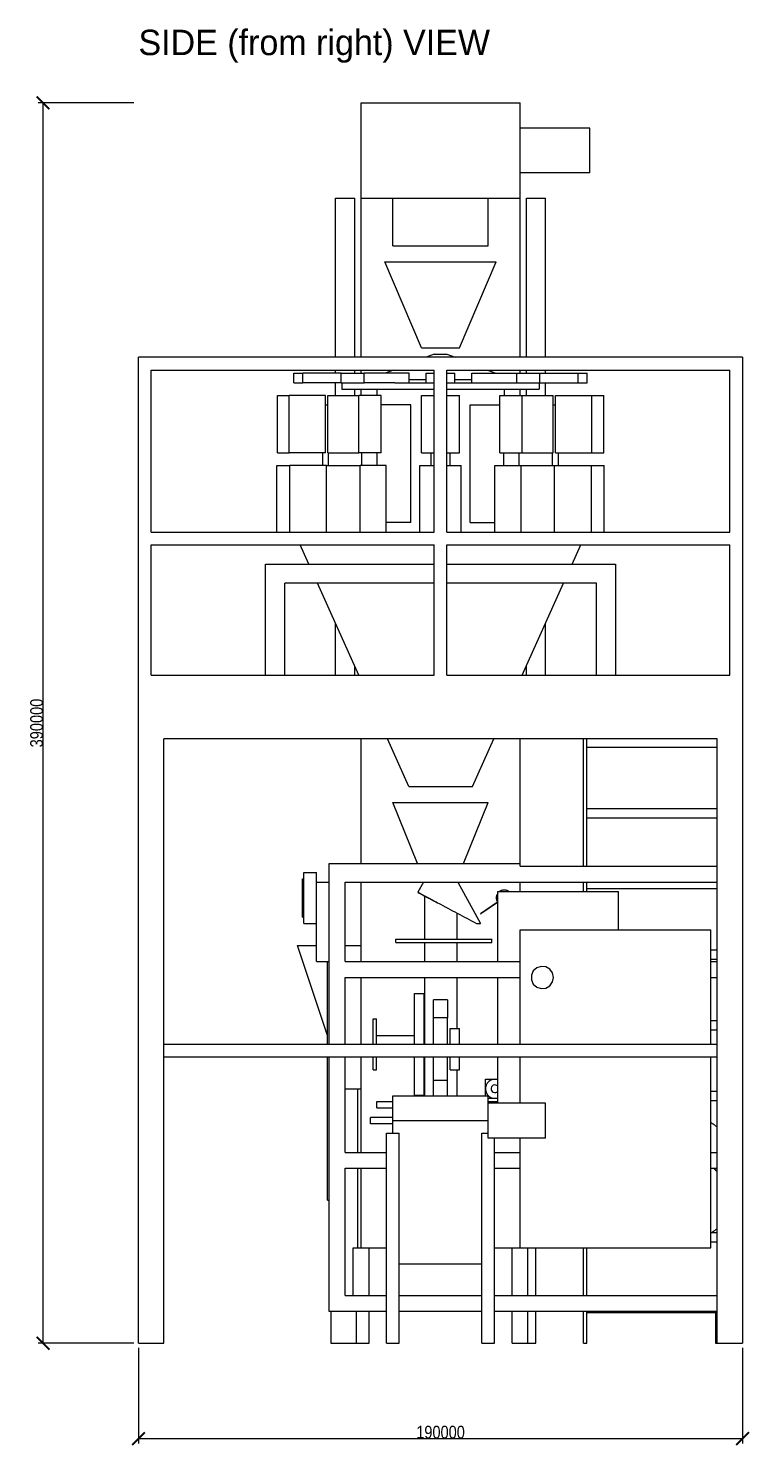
# Model space of a CAD drawing. Header units: millimetres. Extents: x -3246 to 7472, y -322 to 6381.
# Drawn here: x 5204 to 7472, y -322 to 4134 of the extents above; entities that cross this region are included whole.
import ezdxf

# ---------------------------------------------------------------- set-up
doc = ezdxf.new("R2010")
doc.units = ezdxf.units.MM
for name, color, linetype in [('DIM', 5, 'Continuous'), ('OUTLINE', 7, 'Continuous'), ('TEXT', 2, 'Continuous')]:
    doc.layers.add(name, color=color, linetype=linetype)
doc.styles.add('OpenSansCondensed-Light', font='OpenSansCondensed-Light.ttf')
doc.dimstyles.new('EZDXF', dxfattribs={"dimtxt": 0.25, "dimasz": 0.175, "dimexe": 0.375, "dimexo": 0.125, "dimgap": 0.1, "dimtad": 1, "dimlfac": 100, "dimzin": 12, "dimdsep": 46, "dimtxsty": 'OpenSansCondensed-Light', "dimblk": 'ARCHTICK', "dimcen": 2.5, "dimazin": 3, "dimtfac": 0.5, "dimtmove": 2, "dimatfit": 3})

# ---------------------------------------------------------------- blocks, each defined once
blk = doc.blocks.new('_ARCHTICK')
at = {"color": 0, "linetype": 'BYBLOCK', "const_width": 0.15}
blk.add_lwpolyline([(-0.5, -0.5), (0.5, 0.5)], dxfattribs=at)

msp = doc.modelspace()

# ---------------------------------------------------------------- linework, layer by layer
at = {"layer": 'OUTLINE'}
for points in [[(6250, 3600), (6250, 3900)], [(6250, 3900), (6750, 3900)], [(6750, 3600), (6750, 3900)], [(6970, 3820), (6750, 3820)], [(6970, 3750), (6970, 3754.667), (6970, 3759.333), (6970, 3764), (6970, 3768.667), (6970, 3773.333), (6970, 3778), (6970, 3782.667), (6970, 3787.333), (6970, 3792), (6970, 3796.667), (6970, 3801.333), (6970, 3806), (6970, 3810.667), (6970, 3815.333), (6970, 3820)], [(6970, 3680), (6970, 3684.667), (6970, 3689.333), (6970, 3694), (6970, 3698.667), (6970, 3703.333), (6970, 3708), (6970, 3712.667), (6970, 3717.333), (6970, 3722), (6970, 3726.667), (6970, 3731.333), (6970, 3736), (6970, 3740.667), (6970, 3745.333), (6970, 3750)], [(6970, 3680), (6750, 3680)], [(6170, 3100), (6170, 3600)], [(6170, 3600), (6230, 3600)], [(6230, 3100), (6230, 3600)], [(6250, 3100), (6250, 3600)], [(6250, 3600), (6350, 3600)], [(6350, 3450), (6350, 3600)], [(6350, 3600), (6650, 3600)], [(6650, 3600), (6750, 3600)], [(6650, 3450), (6650, 3600)], [(6750, 3100), (6750, 3600)], [(6770, 3100), (6770, 3600)], [(6770, 3600), (6830, 3600)], [(6830, 3100), (6830, 3600)], [(6350, 3450), (6650, 3450)], [(6325, 3400), (6336.667, 3400), (6348.333, 3400), (6360, 3400), (6371.667, 3400), (6383.333, 3400), (6395, 3400), (6406.667, 3400), (6418.333, 3400), (6430, 3400), (6441.667, 3400), (6453.333, 3400), (6465, 3400), (6476.667, 3400), (6488.333, 3400), (6500, 3400)], [(6440, 3130), (6325, 3400)], [(6500, 3400), (6511.667, 3400), (6523.333, 3400), (6535, 3400), (6546.667, 3400), (6558.333, 3400), (6570, 3400), (6581.667, 3400), (6593.333, 3400), (6605, 3400), (6616.667, 3400), (6628.333, 3400), (6640, 3400), (6651.667, 3400), (6663.333, 3400), (6675, 3400)], [(6560, 3130), (6675, 3400)], [(6440, 3130), (6444, 3130), (6448, 3130), (6452, 3130), (6456, 3130), (6460, 3130), (6464, 3130), (6468, 3130), (6472, 3130), (6476, 3130), (6480, 3130), (6484, 3130), (6488, 3130), (6492, 3130), (6496, 3130), (6500, 3130)], [(6500, 3130), (6504, 3130), (6508, 3130), (6512, 3130), (6516, 3130), (6520, 3130), (6524, 3130), (6528, 3130), (6532, 3130), (6536, 3130), (6540, 3130), (6544, 3130), (6548, 3130), (6552, 3130), (6556, 3130), (6560, 3130)], [(5550, 0), (5550, 3100)], [(7450, 3100), (5550, 3100)], [(6480, 3110), (6454.375, 3100)], [(6480, 3110), (6481.333, 3110), (6482.667, 3110), (6484, 3110), (6485.333, 3110), (6486.667, 3110), (6488, 3110), (6489.333, 3110), (6490.667, 3110), (6492, 3110), (6493.333, 3110), (6494.667, 3110), (6496, 3110), (6497.333, 3110), (6498.667, 3110), (6500, 3110)], [(6500, 3110), (6501.333, 3110), (6502.667, 3110), (6504, 3110), (6505.333, 3110), (6506.667, 3110), (6508, 3110), (6509.333, 3110), (6510.667, 3110), (6512, 3110), (6513.333, 3110), (6514.667, 3110), (6516, 3110), (6517.333, 3110), (6518.667, 3110), (6520, 3110)], [(6520, 3110), (6545.625, 3100)], [(7450, 3100), (7450, 0)], [(5590, 2550), (5590, 3060)], [(5590, 3060), (6480, 3060)], [(5590, 3060), (6170, 3060)], [(6039.098, 3020), (6039.098, 3050)], [(6039.098, 3050), (6066.909, 3050)], [(6187.335, 3050), (6066.909, 3050)], [(6066.909, 3020), (6066.909, 3050)], [(6170, 3050), (6170, 3060)], [(6187.335, 3020), (6187.335, 3050)], [(6187.335, 3050), (6260.147, 3050)], [(6230, 3060), (6351.875, 3060)], [(6230, 3050), (6230, 3060)], [(6250, 3050), (6250, 3060)], [(6401.215, 3050), (6260.147, 3050)], [(6260.147, 3020), (6260.147, 3050)], [(6351.875, 3060), (6326.25, 3050)], [(6401.215, 3020), (6401.215, 3050)], [(6455, 3020), (6455, 3050)], [(6455, 3050), (6480, 3050)], [(6480, 2550), (6480, 3060)], [(6520, 2550), (6520, 3060)], [(6520, 3060), (7410, 3060)], [(6520, 3050), (6545, 3050)], [(6545, 3020), (6545, 3050)], [(6598.785, 3050), (6739.853, 3050)], [(6598.785, 3020), (6598.785, 3050)], [(6648.125, 3060), (6770, 3060)], [(6648.125, 3060), (6673.75, 3050)], [(6739.853, 3020), (6739.853, 3050)], [(6739.853, 3050), (6812.665, 3050)], [(6750, 3050), (6750, 3060)], [(6770, 3050), (6770, 3060)], [(6812.665, 3020), (6812.665, 3050)], [(6812.665, 3050), (6933.091, 3050)], [(6830, 3060), (6900, 3060)], [(6830, 3050), (6830, 3060)], [(6933.091, 3020), (6933.091, 3050)], [(6933.091, 3050), (6960.902, 3050)], [(6960.902, 3020), (6960.902, 3050)], [(7410, 2550), (7410, 3060)], [(6039.098, 3020), (6066.909, 3020)], [(6187.335, 3020), (6066.909, 3020)], [(6170, 2980), (6170, 3020)], [(6187.335, 3020), (6260.147, 3020)], [(6190, 3020), (6190, 3000)], [(6190, 3000), (6209.333, 3000), (6228.667, 3000), (6248, 3000), (6267.333, 3000), (6286.667, 3000), (6306, 3000), (6325.333, 3000), (6344.667, 3000), (6364, 3000), (6383.333, 3000), (6402.667, 3000), (6422, 3000), (6441.333, 3000), (6460.667, 3000), (6480, 3000)], [(6230, 2980), (6230, 3000)], [(6250, 2980), (6250, 3000)], [(6356.122, 3020), (6260.147, 3020)], [(6300, 3000), (6300, 2980)], [(6356.122, 3020), (6362.714, 3020), (6369.306, 3020), (6375.898, 3020), (6382.49, 3020), (6389.082, 3020), (6395.673, 3020), (6402.265, 3020), (6408.857, 3020), (6415.449, 3020), (6422.041, 3020), (6428.633, 3020), (6435.224, 3020), (6441.816, 3020), (6448.408, 3020), (6455, 3020)], [(6401.215, 3030), (6404.801, 3030), (6408.386, 3030), (6411.972, 3030), (6415.558, 3030), (6419.143, 3030), (6422.729, 3030), (6426.315, 3030), (6429.9, 3030), (6433.486, 3030), (6437.072, 3030), (6440.657, 3030), (6444.243, 3030), (6447.829, 3030), (6451.414, 3030), (6455, 3030)], [(6455, 3020), (6480, 3020)], [(6520, 3020), (6545, 3020)], [(6520, 3000), (6539.333, 3000), (6558.667, 3000), (6578, 3000), (6597.333, 3000), (6616.667, 3000), (6636, 3000), (6655.333, 3000), (6674.667, 3000), (6694, 3000), (6713.333, 3000), (6732.667, 3000), (6752, 3000), (6771.333, 3000), (6790.667, 3000), (6810, 3000)], [(6545, 3030), (6548.586, 3030), (6552.171, 3030), (6555.757, 3030), (6559.343, 3030), (6562.928, 3030), (6566.514, 3030), (6570.1, 3030), (6573.685, 3030), (6577.271, 3030), (6580.857, 3030), (6584.442, 3030), (6588.028, 3030), (6591.614, 3030), (6595.199, 3030), (6598.785, 3030)], [(6545, 3020), (6551.592, 3020), (6558.184, 3020), (6564.776, 3020), (6571.367, 3020), (6577.959, 3020), (6584.551, 3020), (6591.143, 3020), (6597.735, 3020), (6604.327, 3020), (6610.918, 3020), (6617.51, 3020), (6624.102, 3020), (6630.694, 3020), (6637.286, 3020), (6643.878, 3020)], [(6643.878, 3020), (6739.853, 3020)], [(6700, 3000), (6700, 2980)], [(6739.853, 3020), (6812.665, 3020)], [(6750, 2980), (6750, 3000)], [(6770, 2980), (6770, 3000)], [(6810, 3020), (6810, 3000)], [(6812.665, 3020), (6933.091, 3020)], [(6830, 2980), (6830, 3020)], [(6933.091, 3020), (6960.902, 3020)], [(5986.91, 2800), (5986.91, 2980)], [(5986.91, 2980), (6023.992, 2980)], [(6023.992, 2800), (6023.992, 2980)], [(6138.118, 2980), (6023.992, 2980)], [(6138.118, 2800), (6138.118, 2980)], [(6138.118, 2950), (6145.811, 2950)], [(6145.811, 2800), (6145.811, 2980)], [(6145.811, 2980), (6242.893, 2980)], [(6242.893, 2800), (6242.893, 2980)], [(6313.427, 2980), (6242.893, 2980)], [(6313.427, 2800), (6313.427, 2980)], [(6406.713, 2950), (6313.427, 2950)], [(6406.713, 2580), (6406.713, 2950)], [(6440, 2800), (6440, 2980)], [(6440, 2980), (6480, 2980)], [(6520, 2980), (6560, 2980)], [(6560, 2800), (6560, 2980)], [(6593.287, 2580), (6593.287, 2950)], [(6593.287, 2950), (6686.573, 2950)], [(6686.573, 2800), (6686.573, 2980)], [(6686.573, 2980), (6757.107, 2980)], [(6757.107, 2800), (6757.107, 2980)], [(6757.107, 2980), (6854.189, 2980)], [(6854.189, 2800), (6854.189, 2980)], [(6854.189, 2950), (6861.882, 2950)], [(6861.882, 2800), (6861.882, 2980)], [(6861.882, 2980), (6976.008, 2980)], [(6976.008, 2800), (6976.008, 2980)], [(6976.008, 2980), (7013.09, 2980)], [(7013.09, 2800), (7013.09, 2980)], [(5986.91, 2800), (6023.992, 2800)], [(6138.118, 2800), (6023.992, 2800)], [(6129.328, 2760), (6129.328, 2800)], [(6145.811, 2800), (6242.893, 2800)], [(6147.869, 2760), (6147.869, 2800)], [(6313.427, 2800), (6242.893, 2800)], [(6252.371, 2760), (6252.371, 2800)], [(6300.912, 2760), (6300.912, 2800)], [(6440, 2800), (6480, 2800)], [(6470, 2760), (6470, 2800)], [(6520, 2800), (6560, 2800)], [(6530, 2760), (6530, 2800)], [(6686.573, 2800), (6757.107, 2800)], [(6699.088, 2760), (6699.088, 2800)], [(6747.629, 2760), (6747.629, 2800)], [(6757.107, 2800), (6854.189, 2800)], [(6852.131, 2760), (6852.131, 2800)], [(6861.882, 2800), (6976.008, 2800)], [(6870.672, 2760), (6870.672, 2800)], [(6976.008, 2800), (7013.09, 2800)], [(5985.365, 2760), (6025.537, 2760)], [(5985.365, 2550), (5985.365, 2760)], [(6141.766, 2760), (6025.537, 2760)], [(6025.537, 2550), (6025.537, 2760)], [(6141.766, 2760), (6246.938, 2760)], [(6141.766, 2550), (6141.766, 2760)], [(6329.228, 2760), (6246.938, 2760)], [(6246.938, 2550), (6246.938, 2760)], [(6329.228, 2550), (6329.228, 2760)], [(6435, 2760), (6480, 2760)], [(6435, 2550), (6435, 2760)], [(6520, 2760), (6565, 2760)], [(6565, 2550), (6565, 2760)], [(6670.772, 2760), (6753.062, 2760)], [(6670.772, 2550), (6670.772, 2760)], [(6753.062, 2760), (6858.234, 2760)], [(6753.062, 2550), (6753.062, 2760)], [(6858.234, 2550), (6858.234, 2760)], [(6858.234, 2760), (6974.463, 2760)], [(6974.463, 2760), (7014.635, 2760)], [(6974.463, 2550), (6974.463, 2760)], [(7014.635, 2550), (7014.635, 2760)], [(5590, 2550), (6480, 2550)], [(5590, 2550), (5985.365, 2550)], [(6406.713, 2580), (6329.228, 2580)], [(6435, 2550), (6480, 2550)], [(6520, 2550), (7410, 2550)], [(6520, 2550), (6565, 2550)], [(6593.287, 2580), (6670.772, 2580)], [(5590, 2100), (5590, 2510)], [(5590, 2510), (6480, 2510)], [(5590, 2100), (5590, 2510)], [(5590, 2510), (6058.974, 2510)], [(6085.897, 2450), (6058.974, 2510)], [(6480, 2100), (6480, 2510)], [(6520, 2100), (6520, 2510)], [(6520, 2510), (7410, 2510)], [(6914.103, 2450), (6941.026, 2510)], [(7410, 2100), (7410, 2510)], [(7410, 2100), (7410, 2510)], [(5950, 2450), (6480, 2450)], [(5950, 2100), (5950, 2450)], [(6520, 2450), (7050, 2450)], [(7050, 2450), (7050, 2100)], [(6010, 2100), (6010, 2390)], [(6480, 2390), (6010, 2390)], [(6242.949, 2100), (6112.821, 2390)], [(6990, 2390), (6520, 2390)], [(6757.051, 2100), (6887.179, 2390)], [(6990, 2100), (6990, 2390)], [(6170, 2100), (6170, 2262.571)], [(6830, 2100), (6830, 2262.571)], [(5590, 2100), (6480, 2100)], [(6230, 2100), (6230, 2128.857)], [(6520, 2100), (7410, 2100)], [(6770, 2100), (6770, 2128.857)], [(5630, 0), (5630, 1900)], [(7370, 1900), (5630, 1900)], [(6250, 1508), (6250, 1900)], [(6400, 1750), (6332.692, 1900)], [(6600, 1750), (6667.308, 1900)], [(6750, 1508), (6750, 1900)], [(6950, 1500), (6950, 1900)], [(6960, 1873.889), (6960, 1900)], [(6960, 1681.667), (6960, 1873.889)], [(6960, 1873.889), (7370, 1873.889)], [(7370, 0), (7370, 1900)], [(6400, 1750), (6406.667, 1750), (6413.333, 1750), (6420, 1750), (6426.667, 1750), (6433.333, 1750), (6440, 1750), (6446.667, 1750), (6453.333, 1750), (6460, 1750), (6466.667, 1750), (6473.333, 1750), (6480, 1750), (6486.667, 1750), (6493.333, 1750), (6500, 1750)], [(6500, 1750), (6506.667, 1750), (6513.333, 1750), (6520, 1750), (6526.667, 1750), (6533.333, 1750), (6540, 1750), (6546.667, 1750), (6553.333, 1750), (6560, 1750), (6566.667, 1750), (6573.333, 1750), (6580, 1750), (6586.667, 1750), (6593.333, 1750), (6600, 1750)], [(6350, 1700), (6360, 1700), (6370, 1700), (6380, 1700), (6390, 1700), (6400, 1700), (6410, 1700), (6420, 1700), (6430, 1700), (6440, 1700), (6450, 1700), (6460, 1700), (6470, 1700), (6480, 1700), (6490, 1700), (6500, 1700)], [(6427.622, 1508), (6350, 1700)], [(6500, 1700), (6510, 1700), (6520, 1700), (6530, 1700), (6540, 1700), (6550, 1700), (6560, 1700), (6570, 1700), (6580, 1700), (6590, 1700), (6600, 1700), (6610, 1700), (6620, 1700), (6630, 1700), (6640, 1700), (6650, 1700)], [(6572.378, 1508), (6650, 1700)], [(6960, 1651.667), (6960, 1681.667)], [(6960, 1681.667), (7370, 1681.667)], [(6960, 1500), (6960, 1651.667)], [(6960, 1651.667), (7370, 1651.667)], [(6070, 1320), (6070, 1480)], [(6070, 1480), (6110, 1480)], [(6110, 1320), (6110, 1480)], [(6150, 1450), (6150, 1508)], [(6150, 1508), (6750, 1508)], [(6750, 1500), (6750, 1508)], [(6750, 1500), (7370, 1500)], [(6066, 1460), (6070, 1460)], [(6066, 1340), (6066, 1460)], [(6110, 1450), (6150, 1450)], [(6150, 1200), (6150, 1450)], [(6200, 1200), (6200, 1450)], [(6200, 1450), (7370, 1450)], [(6250, 1200), (6250, 1450)], [(6446.07, 1450), (6428.389, 1418.076)], [(6553.93, 1450), (6625.93, 1320)], [(6750, 1420), (6750, 1450)], [(6950, 1420), (6950, 1450)], [(6960, 1429.444), (6960, 1450)], [(6960, 1420), (6960, 1429.444)], [(6960, 1429.444), (7370, 1429.444)], [(6428.389, 1418.076), (6433.163, 1415.538), (6437.938, 1412.999), (6442.712, 1410.461), (6447.486, 1407.922), (6452.26, 1405.384), (6457.034, 1402.846), (6461.808, 1400.307), (6466.582, 1397.769), (6471.356, 1395.23), (6476.13, 1392.692), (6480.904, 1390.154), (6485.678, 1387.615), (6490.452, 1385.077), (6495.226, 1382.538), (6500, 1380)], [(6430.321, 1417.049), (6434.966, 1414.579), (6439.611, 1412.109), (6444.257, 1409.639), (6448.902, 1407.169), (6453.547, 1404.699), (6458.192, 1402.229), (6462.838, 1399.76), (6467.483, 1397.29), (6472.128, 1394.82), (6476.774, 1392.35), (6481.419, 1389.88), (6486.064, 1387.41), (6490.709, 1384.94), (6495.355, 1382.47), (6500, 1380)], [(6449.07, 1407.08), (6449.07, 1270)], [(6679.004, 1386.43), (6625.65, 1350.414)], [(6679.563, 1385.601), (6626.209, 1349.586)], [(6680, 1415), (6678.788, 1413.231), (6677.732, 1411.365), (6676.84, 1409.414), (6676.119, 1407.395), (6675.573, 1405.321), (6675.207, 1403.209), (6675.023, 1401.072), (6675.023, 1398.928), (6675.207, 1396.791), (6675.573, 1394.679), (6676.119, 1392.605), (6676.84, 1390.586), (6677.732, 1388.635), (6678.788, 1386.769), (6680, 1385)], [(6680, 1200), (6680, 1420)], [(6680, 1420), (7060, 1420)], [(6715, 1420), (6713.231, 1421.212), (6711.365, 1422.268), (6709.414, 1423.16), (6707.395, 1423.881), (6705.321, 1424.427), (6703.209, 1424.793), (6701.072, 1424.977), (6698.928, 1424.977), (6696.791, 1424.793), (6694.679, 1424.427), (6692.605, 1423.881), (6690.586, 1423.16), (6688.635, 1422.268), (6686.769, 1421.212), (6685, 1420)], [(7060, 1300), (7060, 1420)], [(6066, 1340), (6070, 1340)], [(6500, 1380), (6507.523, 1376), (6515.046, 1372), (6522.569, 1368), (6530.092, 1364), (6537.615, 1360), (6545.137, 1356), (6552.66, 1352), (6560.183, 1348), (6567.706, 1344), (6575.229, 1340), (6582.752, 1336), (6590.275, 1332), (6597.798, 1328), (6605.321, 1324), (6612.844, 1320)], [(6550.93, 1352.92), (6550.93, 1270)], [(6625.65, 1350.414), (6626.209, 1349.586)], [(6070, 1320), (6110, 1320)], [(6110, 1200), (6110, 1320)], [(6612.844, 1320), (6613.716, 1320), (6614.588, 1320), (6615.461, 1320), (6616.333, 1320), (6617.206, 1320), (6618.078, 1320), (6618.95, 1320), (6619.823, 1320), (6620.695, 1320), (6621.568, 1320), (6622.44, 1320), (6623.312, 1320), (6624.185, 1320), (6625.057, 1320), (6625.93, 1320)], [(6750, 940), (6750, 1300)], [(6750, 1300), (7350, 1300)], [(7350, 940), (7350, 1300)], [(6144, 968), (6137.733, 986.8), (6131.467, 1005.6), (6125.2, 1024.4), (6118.933, 1043.2), (6112.667, 1062), (6106.4, 1080.8), (6100.133, 1099.6), (6093.867, 1118.4), (6087.6, 1137.2), (6081.333, 1156), (6075.067, 1174.8), (6068.8, 1193.6), (6062.533, 1212.4), (6056.267, 1231.2), (6050, 1250)], [(6050, 1250), (6110, 1250)], [(6200, 1250), (6250, 1250)], [(6359.07, 1260), (6359.07, 1270)], [(6359.07, 1270), (6660.93, 1270)], [(6359.07, 1260), (6660.93, 1260)], [(6449.07, 1260), (6449.07, 1200)], [(6550.93, 1260), (6550.93, 1200)], [(6660.93, 1260), (6660.93, 1270)], [(7350, 1237.222), (7370, 1237.222)], [(7350, 1207.222), (7370, 1207.222)], [(6110, 1200), (6150, 1200)], [(6144, 940), (6144, 1200)], [(6150, 940), (6150, 1200)], [(6200, 1200), (6750, 1200)], [(6855, 1150), (6851.974, 1164.236), (6843.42, 1176.01), (6830.816, 1183.287), (6816.342, 1184.808), (6802.5, 1180.311), (6791.684, 1170.572), (6785.765, 1157.277), (6785.765, 1142.723), (6791.684, 1129.428), (6802.5, 1119.689), (6816.342, 1115.192), (6830.816, 1116.713), (6843.42, 1123.99), (6851.974, 1135.764), (6855, 1150)], [(7350, 1200), (7370, 1200)], [(6200, 940), (6200, 1150)], [(6200, 1150), (6750, 1150)], [(6250, 940), (6250, 1150)], [(6449.07, 1150), (6449.07, 940)], [(6550.93, 1150), (6550.93, 990)], [(6680, 940), (6680, 1150)], [(7350, 1150), (7370, 1150)], [(6418.07, 962.798), (6418.07, 1100)], [(6418.07, 1100), (6448.07, 1100)], [(6448.07, 940), (6448.07, 1100)], [(6478, 1023.467), (6478, 1027.236), (6478, 1031.005), (6478, 1034.774), (6478, 1038.542), (6478, 1042.311), (6478, 1046.08), (6478, 1049.849), (6478, 1053.618), (6478, 1057.387), (6478, 1061.156), (6478, 1064.925), (6478, 1068.693), (6478, 1072.462), (6478, 1076.231), (6478, 1080)], [(6522, 1080), (6478, 1080)], [(6522, 1080), (6522, 1076.231), (6522, 1072.462), (6522, 1068.693), (6522, 1064.925), (6522, 1061.156), (6522, 1057.387), (6522, 1053.618), (6522, 1049.849), (6522, 1046.08), (6522, 1042.311), (6522, 1038.542), (6522, 1034.774), (6522, 1031.005), (6522, 1027.236), (6522, 1023.467)], [(6288.07, 940), (6288.07, 1020)], [(6288.07, 1020), (6298.07, 1020)], [(6298.07, 940), (6298.07, 1020)], [(6478, 940), (6478, 1023.467)], [(6522, 1023.467), (6478, 1023.467)], [(6522, 940), (6522, 1023.467)], [(6530, 940), (6530, 990)], [(6530, 990), (6560, 990)], [(6560, 940), (6560, 990)], [(7350, 1015), (7370, 1015)], [(7350, 985), (7370, 985)], [(5630, 940), (7370, 940)], [(6418.07, 966), (6298.07, 966)], [(6418.07, 940), (6418.07, 941.52), (6418.07, 943.04), (6418.07, 944.56), (6418.07, 946.079), (6418.07, 947.599), (6418.07, 949.119), (6418.07, 950.639), (6418.07, 952.159), (6418.07, 953.679), (6418.07, 955.199), (6418.07, 956.719), (6418.07, 958.238), (6418.07, 959.758), (6418.07, 961.278), (6418.07, 962.798)], [(5630, 900), (7370, 900)], [(6144, 450), (6144, 900)], [(6150, 100), (6150, 900)], [(6200, 600), (6200, 900)], [(6250, 600), (6250, 900)], [(6288.07, 860), (6288.07, 900)], [(6298.07, 860), (6298.07, 900)], [(6418.07, 780), (6418.07, 900)], [(6448.07, 780), (6448.07, 900)], [(6449.07, 900), (6449.07, 777.611)], [(6478, 826.533), (6478, 900)], [(6522, 826.533), (6522, 900)], [(6530, 860), (6530, 900)], [(6560, 860), (6560, 900)], [(6680, 755), (6680, 900)], [(6750, 755), (6750, 900)], [(7350, 300), (7350, 900)], [(6288.07, 860), (6298.07, 860)], [(6530, 860), (6560, 860)], [(6550.93, 860), (6550.93, 777.611)], [(6478, 777.611), (6478, 780.873), (6478, 784.134), (6478, 787.396), (6478, 790.657), (6478, 793.919), (6478, 797.18), (6478, 800.441), (6478, 803.703), (6478, 806.964), (6478, 810.226), (6478, 813.487), (6478, 816.749), (6478, 820.01), (6478, 823.272), (6478, 826.533)], [(6522, 826.533), (6478, 826.533)], [(6522, 777.611), (6522, 780.873), (6522, 784.134), (6522, 787.396), (6522, 790.657), (6522, 793.919), (6522, 797.18), (6522, 800.441), (6522, 803.703), (6522, 806.964), (6522, 810.226), (6522, 813.487), (6522, 816.749), (6522, 820.01), (6522, 823.272), (6522, 826.533)], [(6640.93, 800), (6640.93, 830)], [(6640.93, 830), (6670.93, 830)], [(6680, 828.596), (6672.631, 829.952), (6665.157, 829.439), (6658.042, 827.091), (6651.731, 823.053), (6646.618, 817.577), (6643.021, 811.005), (6641.164, 803.746), (6641.164, 796.254), (6643.021, 788.995), (6646.618, 782.423), (6651.731, 776.947), (6658.042, 772.909), (6665.157, 770.561), (6672.631, 770.048), (6680, 771.404)], [(6680, 807.857), (6677.03, 810.334), (6673.426, 811.737), (6669.563, 811.922), (6665.842, 810.868), (6662.649, 808.685), (6660.317, 805.6), (6659.086, 801.934), (6659.086, 798.066), (6660.317, 794.4), (6662.649, 791.315), (6665.842, 789.132), (6669.563, 788.078), (6673.426, 788.263), (6677.03, 789.666), (6680, 792.143)], [(6670.93, 830), (6680, 830)], [(6200, 800), (6240, 800)], [(6240, 800), (6250, 800)], [(6240, 600), (6240, 800)], [(6300, 740), (6300, 760)], [(6300, 760), (6350, 760)], [(6350, 700), (6350, 777.611)], [(6350, 777.611), (6650, 777.611)], [(6418.07, 780), (6448.07, 780)], [(6640.93, 777.611), (6640.93, 800)], [(6650, 700), (6650, 777.611)], [(6650, 770), (6670.93, 770)], [(6650, 760), (6680, 760)], [(6670.93, 770), (6680, 770)], [(7350, 792.778), (7370, 792.778)], [(7350, 762.778), (7370, 762.778)], [(6300, 740), (6350, 740)], [(6830, 755), (6650, 755)], [(6830, 700), (6830, 703.667), (6830, 707.333), (6830, 711), (6830, 714.667), (6830, 718.333), (6830, 722), (6830, 725.667), (6830, 729.333), (6830, 733), (6830, 736.667), (6830, 740.333), (6830, 744), (6830, 747.667), (6830, 751.333), (6830, 755)], [(6280, 700), (6280, 700.667), (6280, 701.333), (6280, 702), (6280, 702.667), (6280, 703.333), (6280, 704), (6280, 704.667), (6280, 705.333), (6280, 706), (6280, 706.667), (6280, 707.333), (6280, 708), (6280, 708.667), (6280, 709.333), (6280, 710)], [(6350, 710), (6280, 710)], [(6280, 690), (6280, 690.667), (6280, 691.333), (6280, 692), (6280, 692.667), (6280, 693.333), (6280, 694), (6280, 694.667), (6280, 695.333), (6280, 696), (6280, 696.667), (6280, 697.333), (6280, 698), (6280, 698.667), (6280, 699.333), (6280, 700)], [(6350, 690), (6280, 690)], [(6350, 660), (6350, 700)], [(6350, 700), (6650, 700)], [(6650, 696.217), (6650, 700)], [(6650, 645), (6650, 648.414), (6650, 651.829), (6650, 655.243), (6650, 658.658), (6650, 662.072), (6650, 665.487), (6650, 668.901), (6650, 672.316), (6650, 675.73), (6650, 679.145), (6650, 682.559), (6650, 685.974), (6650, 689.388), (6650, 692.803), (6650, 696.217)], [(6830, 645), (6830, 648.667), (6830, 652.333), (6830, 656), (6830, 659.667), (6830, 663.333), (6830, 667), (6830, 670.667), (6830, 674.333), (6830, 678), (6830, 681.667), (6830, 685.333), (6830, 689), (6830, 692.667), (6830, 696.333), (6830, 700)], [(7370, 680), (7368.717, 680.954), (7367.427, 681.898), (7366.129, 682.831), (7364.824, 683.754), (7363.511, 684.667), (7362.191, 685.569), (7360.864, 686.461), (7359.53, 687.341), (7358.189, 688.212), (7356.841, 689.071), (7355.486, 689.92), (7354.124, 690.757), (7352.756, 691.584), (7351.381, 692.4), (7350, 693.205)], [(6330, 0), (6330, 660)], [(6330, 660), (6370, 660)], [(6370, 0), (6370, 660)], [(6630, 660), (6650, 660)], [(6630, 0), (6630, 660)], [(6830, 645), (6650, 645)], [(6670, 0), (6670, 645)], [(6750, 300), (6750, 645)], [(6200, 600), (6330, 600)], [(6670, 600), (6750, 600)], [(7350, 600), (7370, 600)], [(6200, 150), (6200, 550)], [(6200, 550), (6330, 550)], [(6240, 300), (6240, 550)], [(6250, 300), (6250, 550)], [(6670, 550), (6750, 550)], [(7350, 550), (7370, 550)], [(7370, 538.762), (7358.45, 550)], [(7370, 540.157), (7359.884, 550)], [(6144, 450), (6150, 450)], [(7350, 346.795), (7351.381, 347.6), (7352.756, 348.416), (7354.124, 349.243), (7355.486, 350.08), (7356.841, 350.929), (7358.189, 351.788), (7359.53, 352.659), (7360.864, 353.539), (7362.191, 354.431), (7363.511, 355.333), (7364.824, 356.246), (7366.129, 357.169), (7367.427, 358.102), (7368.717, 359.046), (7370, 360)], [(7350, 318.333), (7370, 318.333)], [(7352.618, 348.333), (7370, 348.333)], [(6225, 150), (6225, 300)], [(6225, 300), (6250, 300)], [(6250, 300), (6330, 300)], [(6275, 150), (6275, 300)], [(6670, 300), (6750, 300)], [(6725, 150), (6725, 300)], [(6750, 300), (7350, 300)], [(6775, 150), (6775, 300)], [(6800, 150), (6800, 300)], [(6950, 150), (6950, 300)], [(6960, 150), (6960, 300)], [(6370, 250), (6630, 250)], [(6200, 150), (6330, 150)], [(6370, 150), (6630, 150)], [(6670, 150), (7370, 150)], [(6330, 100), (6150, 100)], [(6155, 100), (6155, 0)], [(6235, 100), (6235, 0)], [(6275, 0), (6275, 100)], [(6630, 100), (6370, 100)], [(7370, 100), (6670, 100)], [(6725, 0), (6725, 100)], [(6775, 0), (6775, 100)], [(6800, 0), (6800, 100)], [(6950, 0), (6950, 100)], [(6960, 96.111), (6960, 100)], [(6960, 0), (6960, 96.111)], [(6960, 96.111), (7365, 96.111)], [(7365, 100), (7365, 0)], [(5550, 0), (5630, 0)], [(6155, 0), (6157.667, 0), (6160.333, 0), (6163, 0), (6165.667, 0), (6168.333, 0), (6171, 0), (6173.667, 0), (6176.333, 0), (6179, 0), (6181.667, 0), (6184.333, 0), (6187, 0), (6189.667, 0), (6192.333, 0), (6195, 0)], [(6195, 0), (6197.667, 0), (6200.333, 0), (6203, 0), (6205.667, 0), (6208.333, 0), (6211, 0), (6213.667, 0), (6216.333, 0), (6219, 0), (6221.667, 0), (6224.333, 0), (6227, 0), (6229.667, 0), (6232.333, 0), (6235, 0)], [(6235, 0), (6275, 0)], [(6330, 0), (6370, 0)], [(6630, 0), (6670, 0)], [(6725, 0), (6775, 0)], [(6775, 0), (6800, 0)], [(6950, 0), (6960, 0)], [(7365, 0), (7365.333, 0), (7365.667, 0), (7366, 0), (7366.333, 0), (7366.667, 0), (7367, 0), (7367.333, 0), (7367.667, 0), (7368, 0), (7368.333, 0), (7368.667, 0), (7369, 0), (7369.333, 0), (7369.667, 0), (7370, 0)], [(7370, 0), (7450, 0)]]:
    msp.add_lwpolyline(points, dxfattribs=at)

# ---------------------------------------------------------------- texts
at = {"layer": 'TEXT'}
msp.add_text('SIDE (from right) VIEW', height=80, dxfattribs=at).set_placement((5550, 4050))

# ---------------------------------------------------------------- dimensions: what is measured, and where the dimension line sits
at = {"layer": 'DIM'}
msp.add_linear_dim(base=(5250, 0), p1=(5550, 0), p2=(5550, 3900), angle=90, dimstyle='EZDXF', override={"dimtxt": 40, "dimasz": 40, "dimexe": 15, "dimexo": 15, "dimdec": 0}, dxfattribs=at).render()
msp.add_linear_dim(base=(5550, -300), p1=(5550, 0), p2=(7450, 0), dimstyle='EZDXF', override={"dimtxt": 40, "dimasz": 40, "dimexe": 15, "dimexo": 15, "dimdec": 0}, dxfattribs=at).render()

doc.saveas('drawing.dxf')
